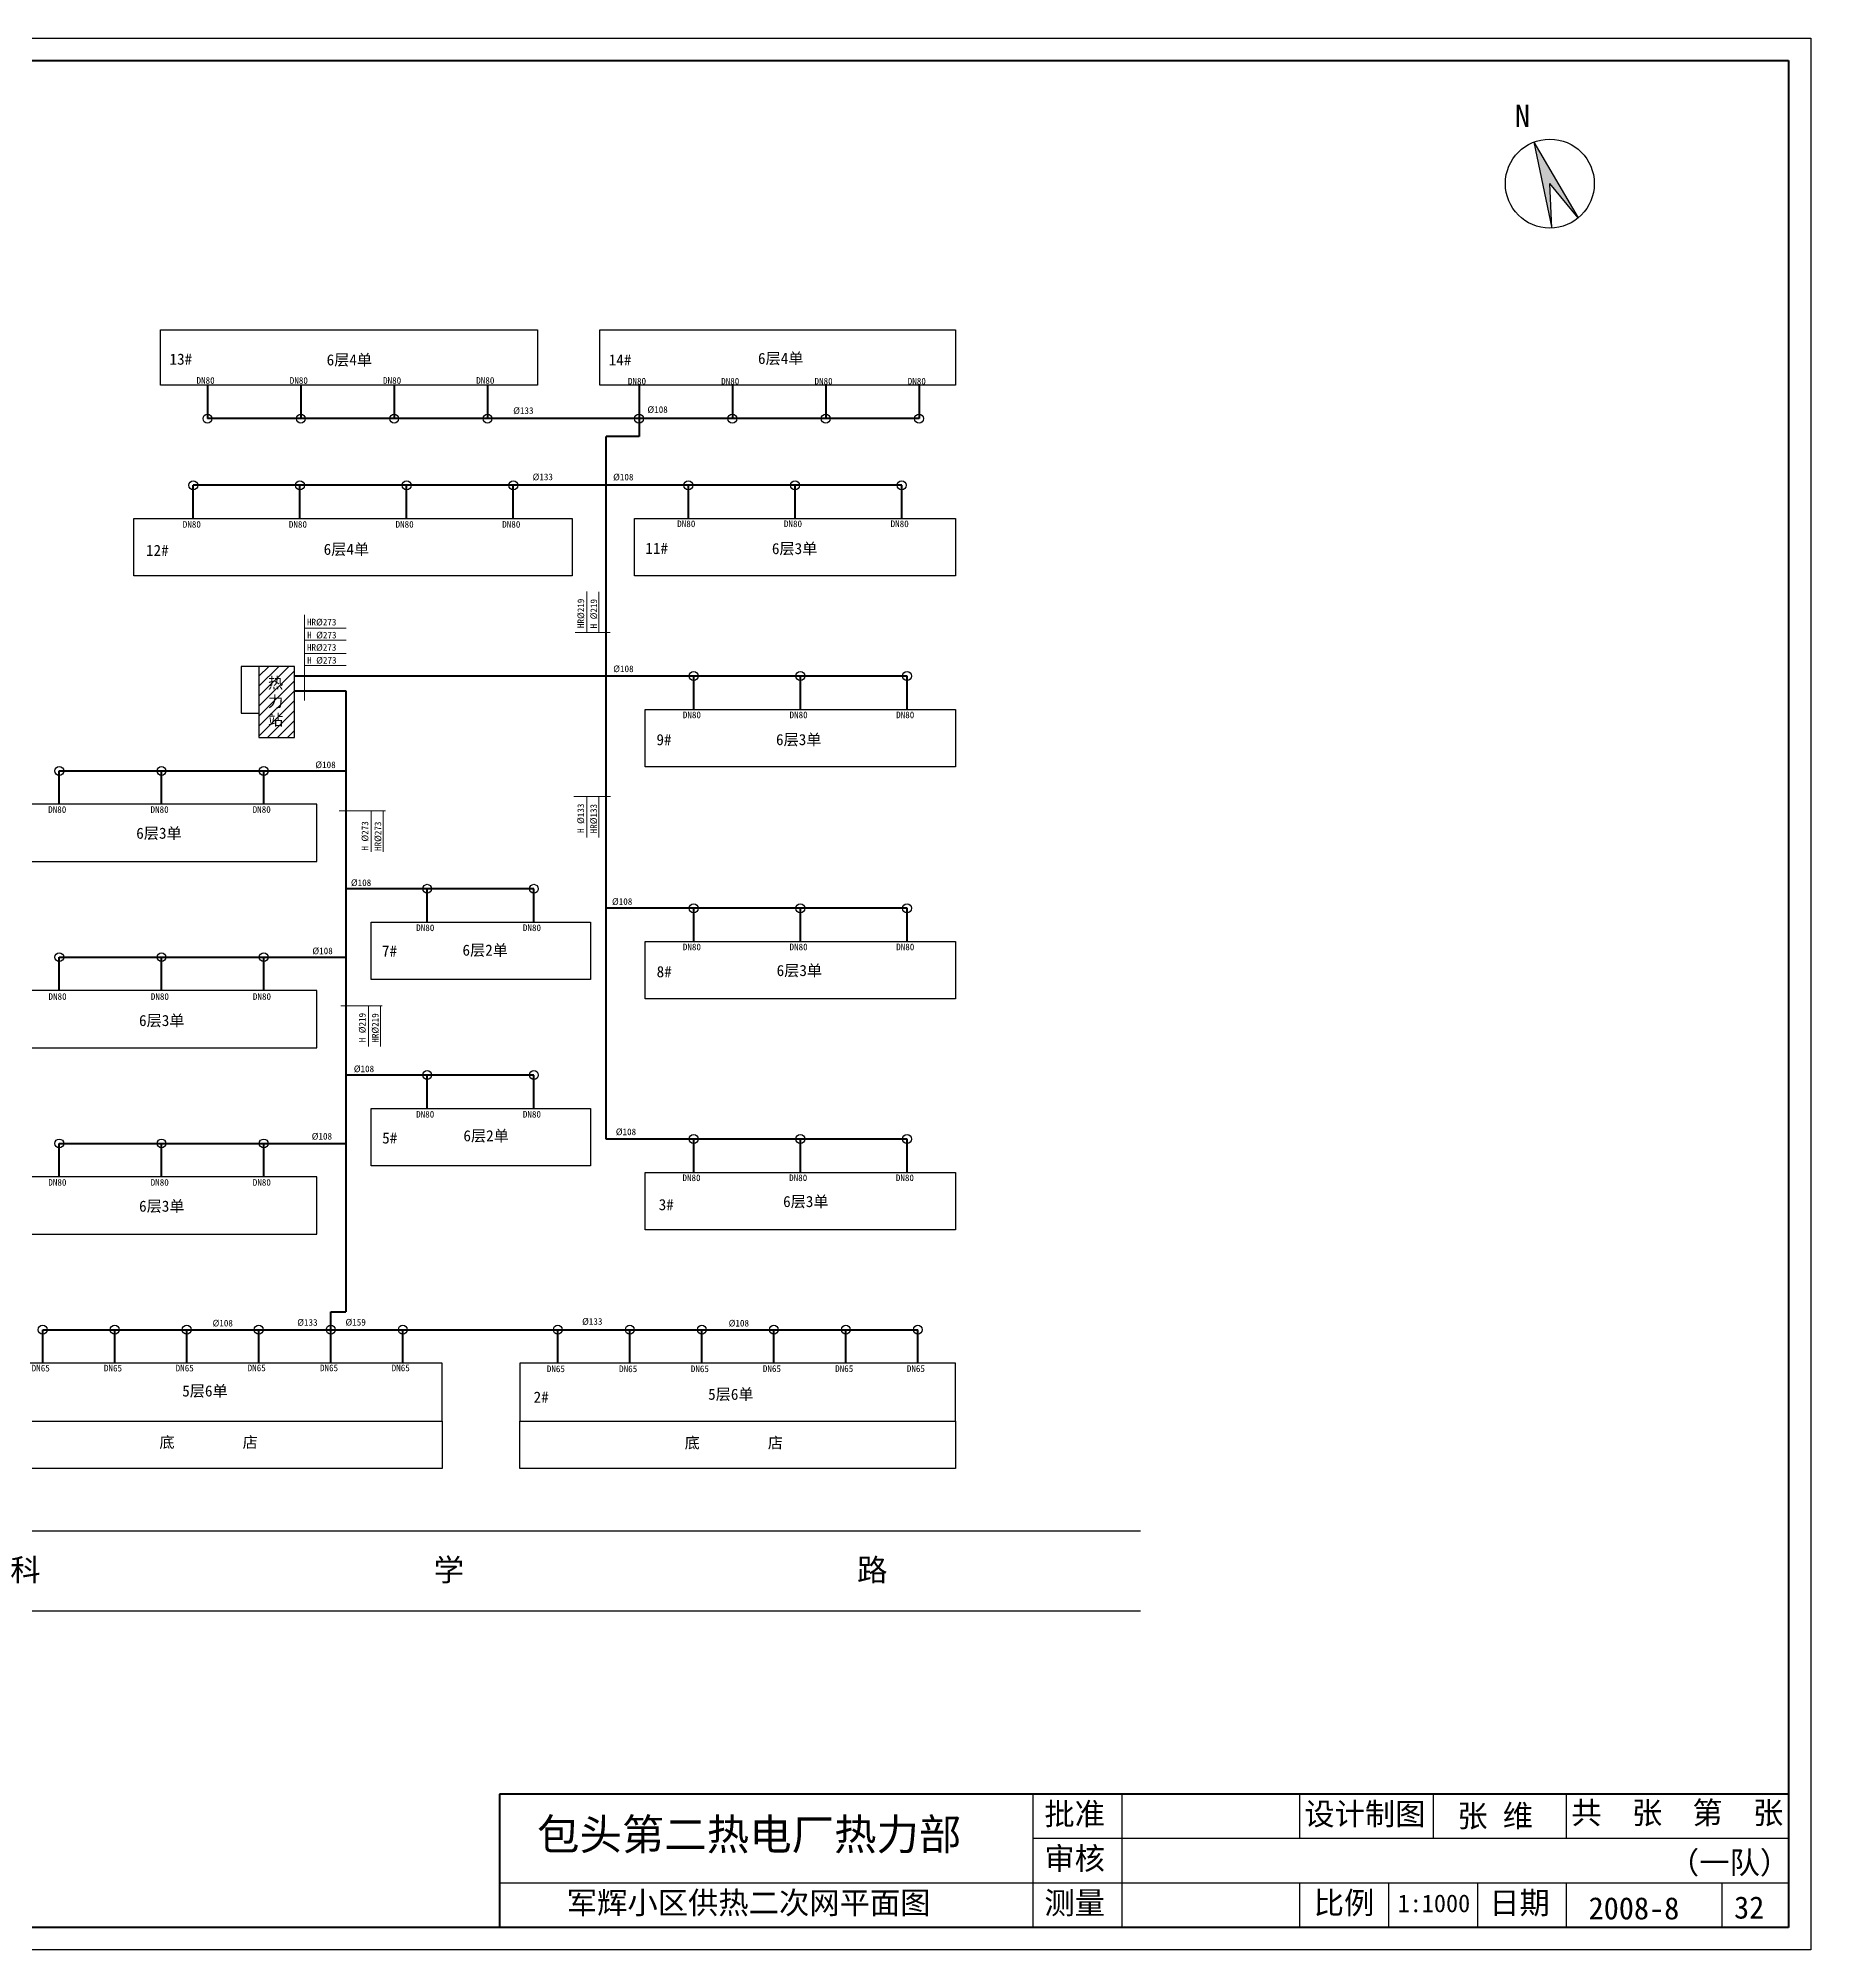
# Model space of a CAD drawing. Header units: millimetres. Extents: x 710 to 1314, y 285 to 715.
# Drawn here: x 915.4 to 1314.2, y 285.3 to 715.3 of the extents above; entities that cross this region are included whole.
import ezdxf

# ---------------------------------------------------------------- set-up
doc = ezdxf.new("R2010")
doc.units = ezdxf.units.MM
doc.layers.add('标注', color=7, linetype='Continuous', lineweight=18)
doc.layers.add('管道', color=7, linetype='Continuous', lineweight=50)
doc.layers.add('边线', color=1, linetype='Continuous')

msp = doc.modelspace()

# ---------------------------------------------------------------- hatches: boundary and pattern name
msp.add_hatch(color=256).paths.add_polyline_path([(1251.89, 691.98), (1255.96, 672.66), (1255.48, 682.65), (1261.82, 674.92)])
at = {"layer": '标注'}
h = msp.add_hatch(dxfattribs=at)
h.set_pattern_fill('ANSI31', color=256, scale=0.5, style=0)
h.set_pattern_definition([(45, (-8.6048, 0), (-1.122532, 1.122532), [])])
h.paths.add_polyline_path([(973.07, 574.03), (965.07, 574.03), (965.07, 558.03), (973.07, 558.03)])
h.paths.add_polyline_path([(966.51, 572.2), (971.16, 572.2), (971.16, 558.7), (966.51, 558.7)], flags=24)

# ---------------------------------------------------------------- linework, layer by layer
at = {"lineweight": 40}
for p, q in [((715.18, 710.35), (1309.18, 710.35)), ((1309.18, 710.35), (1309.18, 290.35)), ((1309.18, 320.35), (1019.18, 320.35)), ((1019.18, 320.35), (1019.18, 290.35)), ((1309.18, 290.35), (715.18, 290.35))]:
    msp.add_line(p, q, dxfattribs=at)
for p, q in [((1251.89, 691.98), (1255.96, 672.66)), ((1251.89, 691.98), (1261.82, 674.92)), ((1255.96, 672.66), (1255.48, 682.65)), ((1261.82, 674.92), (1255.48, 682.65)), ((942.95, 637.28), (942.95, 649.78)), ((942.95, 649.78), (1027.77, 649.78)), ((1027.77, 649.78), (1027.77, 637.28)), ((1041.77, 637.28), (1041.77, 649.78)), ((1041.77, 649.78), (1121.79, 649.78)), ((1121.79, 649.78), (1121.79, 637.28)), ((1027.77, 637.28), (942.95, 637.28)), ((1121.79, 637.28), (1041.77, 637.28)), ((936.95, 594.38), (936.95, 607.28)), ((936.95, 607.28), (1035.57, 607.28)), ((1035.57, 607.28), (1035.57, 594.38)), ((1049.57, 594.38), (1049.57, 607.28)), ((1049.57, 607.28), (1121.79, 607.28)), ((1121.79, 607.28), (1121.79, 594.38)), ((1035.57, 594.38), (936.95, 594.38)), ((1121.79, 594.38), (1049.57, 594.38)), ((965.07, 574.03), (961.07, 574.03)), ((961.07, 574.03), (961.07, 563.53)), ((973.07, 574.03), (965.07, 574.03)), ((965.07, 574.03), (965.07, 558.03)), ((973.07, 558.03), (973.07, 574.03)), ((961.07, 563.53), (965.07, 563.53)), ((1051.97, 551.48), (1051.97, 564.38)), ((1051.97, 564.38), (1121.79, 564.38)), ((1121.79, 564.38), (1121.79, 551.48)), ((965.07, 558.03), (973.07, 558.03)), ((1121.79, 551.48), (1051.97, 551.48)), ((978.07, 543.03), (908.25, 543.03)), ((978.07, 530.13), (978.07, 543.03)), ((908.25, 530.13), (978.07, 530.13)), ((990.36, 503.62), (990.36, 516.52)), ((990.36, 516.52), (1039.67, 516.52)), ((1039.67, 516.52), (1039.67, 503.62)), ((1051.97, 512.13), (1121.79, 512.13)), ((1051.97, 499.23), (1051.97, 512.13)), ((1121.79, 512.13), (1121.79, 499.23)), ((1039.67, 503.62), (990.36, 503.62)), ((978.07, 501.13), (908.25, 501.13)), ((978.07, 488.23), (978.07, 501.13)), ((1121.79, 499.23), (1051.97, 499.23)), ((908.25, 488.23), (978.07, 488.23)), ((990.36, 474.62), (1039.67, 474.62)), ((990.36, 461.72), (990.36, 474.62)), ((1039.67, 474.62), (1039.67, 461.72)), ((1039.67, 461.72), (990.36, 461.72)), ((1051.97, 447.33), (1051.97, 460.23)), ((1051.97, 460.23), (1121.79, 460.23)), ((1121.79, 460.23), (1121.79, 447.33)), ((978.07, 459.23), (908.25, 459.23)), ((978.07, 446.33), (978.07, 459.23)), ((1121.79, 447.33), (1051.97, 447.33)), ((908.25, 446.33), (978.07, 446.33)), ((1006.27, 417.33), (908.25, 417.33)), ((1006.27, 404.23), (1006.27, 417.33)), ((1121.79, 417.33), (1023.77, 417.33)), ((1023.77, 417.33), (1023.77, 404.23)), ((1121.79, 404.23), (1121.79, 417.33)), ((908.25, 404.23), (1006.27, 404.23)), ((1006.27, 404.23), (1006.27, 393.58)), ((1023.77, 404.23), (1121.79, 404.23)), ((1023.77, 393.58), (1023.77, 404.23)), ((1121.79, 404.23), (1121.79, 393.58)), ((1006.27, 393.58), (908.25, 393.58)), ((1121.79, 393.58), (1023.77, 393.58)), ((860.93, 379.58), (1163.37, 379.58)), ((860.93, 361.58), (1163.37, 361.58)), ((1139.18, 320.35), (1139.18, 290.35)), ((1159.18, 320.35), (1159.18, 290.35)), ((1199.18, 320.35), (1199.18, 310.35)), ((1229.22, 320.35), (1229.22, 310.35)), ((1259.18, 320.35), (1259.18, 310.35)), ((1309.18, 310.35), (1139.18, 310.35)), ((1309.18, 300.35), (1019.18, 300.35)), ((1199.18, 300.35), (1199.18, 290.35)), ((1219.18, 300.35), (1219.18, 290.35)), ((1239.18, 300.35), (1239.18, 290.35)), ((1259.18, 300.35), (1259.18, 290.35)), ((1294.18, 300.35), (1294.18, 290.35))]:
    msp.add_line(p, q)
for centre, radius in [((1255.48, 682.65), 10), ((953.5, 629.78), 1), ((974.5, 629.78), 1), ((995.5, 629.78), 1), ((1016.5, 629.78), 1), ((1050.59, 629.78), 1), ((1071.59, 629.78), 1), ((1092.59, 629.78), 1), ((1113.59, 629.78), 1), ((950.3, 614.78), 1), ((974.3, 614.78), 1), ((998.3, 614.78), 1), ((1022.3, 614.78), 1), ((1061.68, 614.78), 1), ((1085.68, 614.78), 1), ((1109.68, 614.78), 1), ((1062.88, 571.88), 1), ((1086.88, 571.88), 1), ((1110.88, 571.88), 1), ((920.16, 550.53), 1), ((943.16, 550.53), 1), ((966.16, 550.53), 1), ((1002.93, 524.02), 1), ((1026.93, 524.02), 1), ((1062.88, 519.63), 1), ((1086.88, 519.63), 1), ((1110.88, 519.63), 1), ((920.16, 508.63), 1), ((943.16, 508.63), 1), ((966.16, 508.63), 1), ((1002.93, 482.12), 1), ((1026.93, 482.12), 1), ((1062.88, 467.73), 1), ((1086.88, 467.73), 1), ((1110.88, 467.73), 1), ((920.16, 466.73), 1), ((943.16, 466.73), 1), ((966.16, 466.73), 1), ((916.44, 424.83), 1), ((932.64, 424.83), 1), ((948.84, 424.83), 1), ((965.04, 424.83), 1), ((981.24, 424.83), 1), ((997.44, 424.83), 1), ((1032.31, 424.83), 1), ((1048.51, 424.83), 1), ((1064.71, 424.83), 1), ((1080.91, 424.83), 1), ((1097.11, 424.83), 1), ((1113.31, 424.83), 1)]:
    msp.add_circle(centre, radius)
at = {"layer": '标注'}
for p, q in [((1038.86, 581.69), (1038.86, 590.87)), ((1041.56, 581.69), (1041.56, 590.84)), ((975.31, 566.36), (975.31, 585.64)), ((975.31, 582.63), (984.72, 582.63)), ((1044.12, 581.69), (1036.22, 581.69)), ((975.31, 579.93), (984.72, 579.93)), ((975.31, 576.96), (984.72, 576.96)), ((975.31, 574.25), (984.72, 574.25)), ((1044.14, 544.77), (1035.9, 544.77)), ((1038.83, 535.59), (1038.83, 544.77)), ((1041.54, 535.59), (1041.54, 544.77)), ((993.56, 541.54), (983.16, 541.54)), ((990.3, 532.36), (990.3, 541.54)), ((993, 532.36), (993, 541.54)), ((992.83, 497.68), (983.54, 497.68)), ((989.69, 488.51), (989.69, 497.68)), ((992.39, 488.51), (992.39, 497.68))]:
    msp.add_line(p, q, dxfattribs=at)
at = {"layer": '管道'}
for p, q in [((953.5, 637.28), (953.5, 629.78)), ((974.5, 637.28), (974.5, 629.78)), ((995.5, 637.28), (995.5, 629.78)), ((1016.5, 637.28), (1016.5, 629.78)), ((1050.59, 637.28), (1050.59, 629.78)), ((1071.59, 637.28), (1071.59, 629.78)), ((1092.59, 637.28), (1092.59, 629.78)), ((1113.59, 637.28), (1113.59, 629.78)), ((1113.59, 629.78), (953.5, 629.78)), ((1050.59, 629.78), (1050.59, 625.78)), ((1043.2, 467.73), (1043.2, 625.78)), ((1050.59, 625.78), (1043.2, 625.78)), ((950.3, 607.28), (950.3, 614.78)), ((1109.68, 614.78), (950.3, 614.78)), ((974.3, 607.28), (974.3, 614.78)), ((998.3, 607.28), (998.3, 614.78)), ((1022.3, 607.28), (1022.3, 614.78)), ((1061.68, 607.28), (1061.68, 614.78)), ((1085.68, 607.28), (1085.68, 614.78)), ((1109.68, 607.28), (1109.68, 614.78)), ((1110.88, 571.88), (973.07, 571.88)), ((973.07, 568.58), (984.62, 568.58)), ((984.62, 568.58), (984.62, 428.83)), ((1062.88, 564.38), (1062.88, 571.88)), ((1086.88, 564.38), (1086.88, 571.88)), ((1110.88, 564.38), (1110.88, 571.88)), ((920.16, 543.03), (920.16, 550.53)), ((920.16, 550.53), (984.62, 550.53)), ((943.16, 543.03), (943.16, 550.53)), ((966.16, 543.03), (966.16, 550.53)), ((1026.93, 524.02), (984.62, 524.02)), ((1002.93, 516.52), (1002.93, 524.02)), ((1026.93, 516.52), (1026.93, 524.02)), ((1110.88, 519.63), (1043.2, 519.63)), ((1062.88, 512.13), (1062.88, 519.63)), ((1086.88, 512.13), (1086.88, 519.63)), ((1110.88, 512.13), (1110.88, 519.63)), ((920.16, 508.63), (984.62, 508.63)), ((920.16, 501.13), (920.16, 508.63)), ((943.16, 501.13), (943.16, 508.63)), ((966.16, 501.13), (966.16, 508.63)), ((1026.93, 482.12), (984.62, 482.12)), ((1002.93, 474.62), (1002.93, 482.12)), ((1026.93, 474.62), (1026.93, 482.12)), ((920.16, 459.23), (920.16, 466.73)), ((920.16, 466.73), (984.62, 466.73)), ((943.16, 459.23), (943.16, 466.73)), ((966.16, 459.23), (966.16, 466.73)), ((1110.88, 467.73), (1043.2, 467.73)), ((1062.88, 460.23), (1062.88, 467.73)), ((1086.88, 460.23), (1086.88, 467.73)), ((1110.88, 460.23), (1110.88, 467.73)), ((981.24, 424.83), (981.24, 428.83)), ((981.24, 428.83), (984.62, 428.83)), ((916.44, 417.33), (916.44, 424.83)), ((916.44, 424.83), (1113.31, 424.83)), ((932.64, 417.33), (932.64, 424.83)), ((948.84, 417.33), (948.84, 424.83)), ((965.04, 417.33), (965.04, 424.83)), ((981.24, 417.33), (981.24, 424.83)), ((997.44, 417.33), (997.44, 424.83)), ((1032.31, 417.33), (1032.31, 424.83)), ((1048.51, 417.33), (1048.51, 424.83)), ((1064.71, 417.33), (1064.71, 424.83)), ((1080.91, 417.33), (1080.91, 424.83)), ((1097.11, 417.33), (1097.11, 424.83)), ((1113.31, 417.33), (1113.31, 424.83))]:
    msp.add_line(p, q, dxfattribs=at)
at = {"layer": '边线'}
for p, q in [((710.18, 715.35), (1314.18, 715.35)), ((1314.18, 715.35), (1314.18, 285.35)), ((1314.18, 285.35), (710.18, 285.35))]:
    msp.add_line(p, q, dxfattribs=at)

# ---------------------------------------------------------------- texts
at = {"attachment_point": 1}
for s, insert, char_height, width in [('N', (1247.63, 700.39), 5, 13.437), ('{\\fFangSong_GB2312|b0|i0|c134|p49;批准}', (1141.77, 318.41), 5, 88.5221), ('{\\fFangSong_GB2312|b0|i0|c134|p49;设计制图}', (1200.24, 318.41), 5, 88.5221), ('{\\fFangSong_GB2312|b0|i0|c134|p49;共  张  第  张}', (1260.32, 318.68), 5, 88.5221), ('{\\fSimHei|b0|i0|c134|p2;包头第二热电厂热力部}', (1027.63, 314.81), 7, 133.3392), ('{\\fFangSong_GB2312|b0|i0|c134|p49;审核}', (1141.77, 308.41), 5, 88.5221), ('{\\fSimSun|b0|i0|c134|p6;军辉小区\\fSimSun|b0|i0|c134|p54;供热二次网平面图}', (1034.33, 298.43), 5, 138.7863), ('{\\fFangSong_GB2312|b0|i0|c134|p49;测量}', (1141.77, 298.41), 5, 88.5221), ('{\\fFangSong_GB2312|b0|i0|c134|p49;比例}', (1202.36, 298.41), 5, 88.5221), ('{\\fFangSong_GB2312|b0|i0|c134|p49;日期}', (1241.85, 298.41), 5, 88.5221)]:
    msp.add_mtext(s, dxfattribs=dict(at, insert=insert, char_height=char_height, width=width))
at = {"layer": '标注', "attachment_point": 1}
for s, insert, char_height, width in [('13#', (944.96, 644.41), 2.5, 6.8344), ('6{\\fSimSun|b0|i0|c134|p54;层}4{\\fSimSun|b0|i0|c134|p54;单}', (980.31, 644.25), 2.5, 24.1831), ('14#', (1043.77, 644.23), 2.5, 6.8344), ('6{\\fSimSun|b0|i0|c134|p54;层}4{\\fSimSun|b0|i0|c134|p54;单}', (1077.35, 644.58), 2.5, 24.1831), ('DN80', (951.04, 639.11), 1.5, 6.3469), ('DN80', (972.01, 639.11), 1.5, 6.3469), ('DN80', (993, 639.11), 1.5, 6.3469), ('DN80', (1013.97, 639.11), 1.5, 6.3469), ('DN80', (1048.09, 638.95), 1.5, 6.3469), ('DN80', (1069.06, 638.95), 1.5, 6.3469), ('DN80', (1090.06, 638.95), 1.5, 6.3469), ('DN80', (1111.03, 638.95), 1.5, 6.3469), ('%%C133', (1022.28, 632.33), 1.5, 9.9494), ('%%C108', (1052.48, 632.56), 1.5, 11.4242), ('%%C133', (1026.65, 617.42), 1.5, 9.9494), ('%%C108', (1044.76, 617.38), 1.5, 9.9494), ('DN80', (947.94, 606.74), 1.5, 6.3469), ('DN80', (971.81, 606.74), 1.5, 3.4443), ('DN80', (995.81, 606.75), 1.5, 11.3395), ('DN80', (1019.81, 606.75), 1.5, 6.3469), ('DN80', (1059.18, 606.87), 1.5, 6.3469), ('DN80', (1083.18, 606.87), 1.5, 3.3167), ('DN80', (1107.18, 606.87), 1.5, 9.1306), ('6{\\fSimSun|b0|i0|c134|p54;层}3{\\fSimSun|b0|i0|c134|p54;单}', (1080.48, 601.8), 2.5, 24.1831), ('12#', (939.67, 601.39), 2.5, 6.8344), ('6{\\fSimSun|b0|i0|c134|p54;层}4{\\fSimSun|b0|i0|c134|p54;单}', (979.64, 601.64), 2.5, 24.1831), ('11#', (1052, 601.85), 2.5, 6.8344), ('HR%%C273', (975.89, 584.75), 1.5, 13.5629), ('H %%C273', (975.92, 581.84), 1.5, 13.5393), ('HR%%C273', (975.89, 579.07), 1.5, 13.5629), ('H %%C273', (975.92, 576.17), 1.5, 13.5393), ('{\\fSimSun|b0|i0|c134|p54;热力站}', (967.13, 571.58), 2.5, 3.2761), ('%%C108', (1044.79, 574.25), 1.5, 9.9494), ('DN80', (1060.44, 563.88), 1.5, 6.3469), ('DN80', (1084.44, 563.88), 1.5, 3.3167), ('DN80', (1108.43, 563.88), 1.5, 10.8365), ('6{\\fSimSun|b0|i0|c134|p54;层}3{\\fSimSun|b0|i0|c134|p54;单}', (1081.4, 558.83), 2.5, 24.1831), ('9#', (1054.51, 558.81), 2.5, 6.8344), ('%%C108', (977.77, 552.66), 1.5, 9.9494), ('DN80', (917.67, 542.59), 1.5, 6.3469), ('DN80', (940.69, 542.59), 1.5, 4.2919), ('DN80', (963.66, 542.6), 1.5, 7.0961), ('6{\\fSimSun|b0|i0|c134|p54;层}3{\\fSimSun|b0|i0|c134|p54;单}', (937.48, 537.77), 2.5, 24.1831), ('%%C108', (985.77, 526.13), 1.5, 9.9494), ('%%C108', (1044.5, 521.89), 1.5, 9.9494), ('DN80', (1000.46, 516), 1.5, 6.3469), ('6{\\fSimSun|b0|i0|c134|p54;层}2{\\fSimSun|b0|i0|c134|p54;单}', (1010.87, 511.47), 2.5, 24.1831), ('DN80', (1024.46, 516), 1.5, 3.3167), ('%%C108', (977.11, 510.8), 1.5, 9.9494), ('7#', (992.76, 511.28), 2.5, 6.8344), ('DN80', (1060.44, 511.68), 1.5, 6.3469), ('DN80', (1084.44, 511.68), 1.5, 3.3167), ('DN80', (1108.44, 511.68), 1.5, 9.2093), ('8#', (1054.55, 506.62), 2.5, 6.8344), ('6{\\fSimSun|b0|i0|c134|p54;层}3{\\fSimSun|b0|i0|c134|p54;单}', (1081.54, 506.89), 2.5, 24.1831), ('DN80', (917.73, 500.53), 1.5, 6.3469), ('DN80', (940.75, 500.53), 1.5, 4.2919), ('DN80', (963.72, 500.53), 1.5, 7.0961), ('6{\\fSimSun|b0|i0|c134|p54;层}3{\\fSimSun|b0|i0|c134|p54;单}', (938.11, 495.64), 2.5, 24.1831), ('%%C108', (986.42, 484.26), 1.5, 9.9494), ('DN80', (1000.44, 474.04), 1.5, 6.3469), ('DN80', (1024.45, 474.04), 1.5, 3.3167), ('%%C108', (976.95, 469.09), 1.5, 9.9494), ('5#', (992.8, 469.22), 2.5, 6.8344), ('6{\\fSimSun|b0|i0|c134|p54;层}2{\\fSimSun|b0|i0|c134|p54;单}', (1011.08, 469.71), 2.5, 24.1831), ('%%C108', (1045.36, 470.09), 1.5, 9.9494), ('DN80', (917.7, 458.72), 1.5, 6.3469), ('DN80', (940.72, 458.72), 1.5, 4.2919), ('DN80', (963.69, 458.72), 1.5, 7.0961), ('DN80', (1060.35, 459.76), 1.5, 6.3469), ('DN80', (1084.35, 459.76), 1.5, 3.3167), ('DN80', (1108.35, 459.76), 1.5, 8.1727), ('6{\\fSimSun|b0|i0|c134|p54;层}3{\\fSimSun|b0|i0|c134|p54;单}', (938.12, 453.88), 2.5, 24.1831), ('3#', (1055.01, 454.22), 2.5, 6.8344), ('6{\\fSimSun|b0|i0|c134|p54;层}3{\\fSimSun|b0|i0|c134|p54;单}', (1083, 454.92), 2.5, 24.1831), ('%%C108', (954.65, 427.06), 1.5, 9.9494), ('%%C133', (973.7, 427.22), 1.5, 9.9494), ('%%C159', (984.55, 427.26), 1.5, 9.9494), ('%%C133', (1037.78, 427.44), 1.5, 9.9494), ('%%C108', (1070.75, 427.05), 1.5, 9.9494), ('DN65', (913.95, 416.94), 1.5, 6.3469), ('DN65', (930.21, 416.94), 1.5, 7.731), ('DN65', (946.34, 416.95), 1.5, 7.9382), ('DN65', (962.54, 416.99), 1.5, 6.3469), ('DN65', (978.81, 416.99), 1.5, 7.731), ('DN65', (994.94, 416.99), 1.5, 7.9382), ('DN65', (1029.84, 416.79), 1.5, 6.3469), ('DN65', (1046.1, 416.79), 1.5, 7.731), ('DN65', (1062.23, 416.79), 1.5, 7.9382), ('DN65', (1078.44, 416.83), 1.5, 6.3469), ('DN65', (1094.7, 416.83), 1.5, 7.731), ('DN65', (1110.83, 416.84), 1.5, 7.9382), ('5{\\fSimSun|b0|i0|c134|p54;层}6{\\fSimSun|b0|i0|c134|p54;单}', (947.82, 412.31), 2.5, 24.1831), ('2#', (1026.87, 410.91), 2.5, 6.8344), ('5{\\fSimSun|b0|i0|c134|p54;层}6{\\fSimSun|b0|i0|c134|p54;单}', (1066.13, 411.56), 2.5, 24.1831), ('{\\fSimSun|b0|i0|c134|p54;底         店}', (942.69, 400.77), 2.5, 34.5546), ('{\\fSimSun|b0|i0|c134|p54;底         店}', (1060.85, 400.64), 2.5, 34.5546), ('{\\fSimSun|b0|i0|c134|p54;科                          学                          路}', (909.14, 373.3), 5, 217.4541), ('{\\fKaiTi_GB2312|b0|i0|c134|p49;张 维}', (1234.67, 317.96), 5, 30.3874), ('{\\fKaiTi_GB2312|b0|i0|c134|p49;（一队）}', (1282.26, 307.46), 5, 30.3874), ('{\\H0.8x;1:1000}', (1221.24, 297.8), 5, 42.6517), ('2008-8', (1264.2, 297.18), 5, 42.6517), ('32', (1296.92, 297.36), 5, 42.6517)]:
    msp.add_mtext(s, dxfattribs=dict(at, insert=insert, char_height=char_height, width=width))
at = {"layer": '标注', "char_height": 1.5, "attachment_point": 1, "rotation": 90}
for s, insert, width in [('HR%%C219', (1036.74, 582.67), 11.8997), ('H %%C219', (1039.65, 582.59), 11.9811), ('H %%C133', (1036.72, 536.57), 11.8997), ('HR%%C133', (1039.62, 536.49), 11.9811), ('H %%C273', (988.18, 532.6), 11.8997), ('HR%%C273', (991.09, 532.52), 11.9811), ('H %%C219', (987.57, 489.48), 11.8997), ('HR%%C219', (990.48, 489.4), 11.9811)]:
    msp.add_mtext(s, dxfattribs=dict(at, insert=insert, width=width))

doc.saveas('drawing.dxf')
